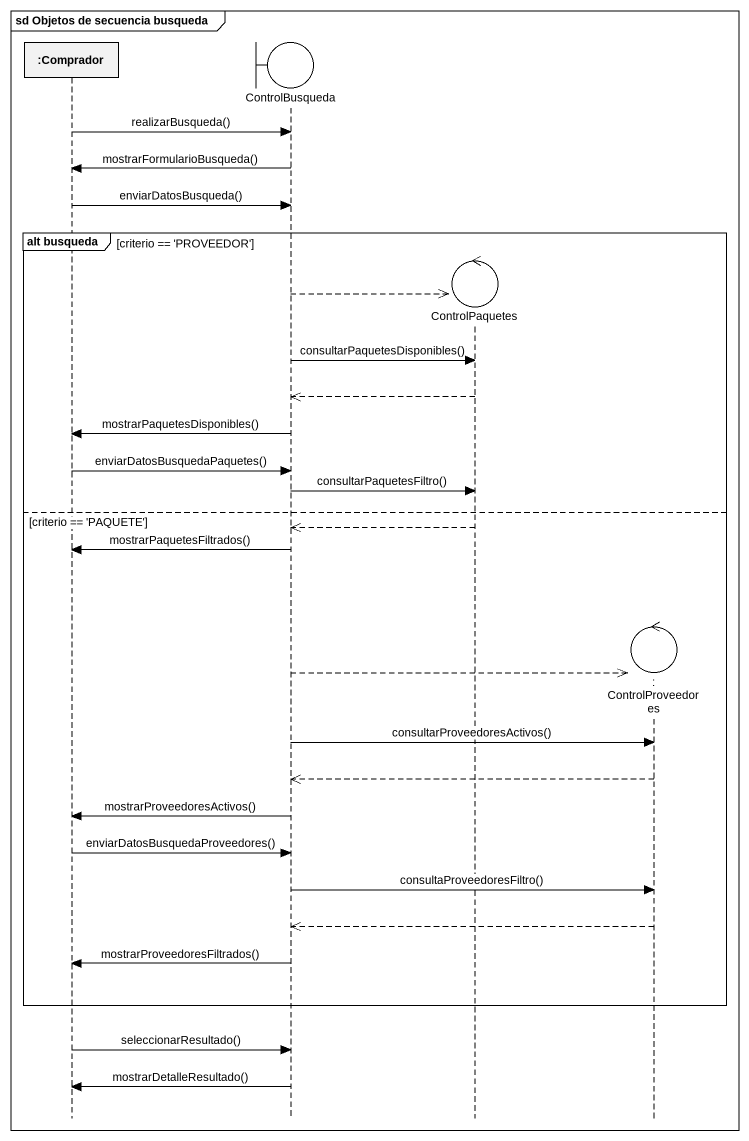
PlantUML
@startuml
mainframe sd Objetos de secuencia busqueda
hide footbox
participant ":Comprador" as Comprador
boundary ControlBusqueda
control ControlPaquetes
control ": ControlProveedores" as ControlProveedores

Comprador -> ControlBusqueda : realizarBusqueda()
ControlBusqueda -> Comprador : mostrarFormularioBusqueda()
Comprador -> ControlBusqueda : enviarDatosBusqueda()
group alt busqueda [criterio == 'PROVEEDOR']
  ControlBusqueda -->> ControlPaquetes **
  ControlBusqueda -> ControlPaquetes : consultarPaquetesDisponibles()
  ControlPaquetes -->> ControlBusqueda
  ControlBusqueda -> Comprador : mostrarPaquetesDisponibles()
  Comprador -> ControlBusqueda : enviarDatosBusquedaPaquetes()
  ControlBusqueda -> ControlPaquetes : consultarPaquetesFiltro()
else criterio == 'PAQUETE'
  ControlPaquetes -->> ControlBusqueda
  ControlBusqueda -> Comprador : mostrarPaquetesFiltrados()
  ControlBusqueda -->> ControlProveedores **
  ControlBusqueda -> ControlProveedores : consultarProveedoresActivos()
  ControlProveedores -->> ControlBusqueda
  ControlBusqueda -> Comprador : mostrarProveedoresActivos()
  Comprador -> ControlBusqueda : enviarDatosBusquedaProveedores()
  ControlBusqueda -> ControlProveedores : consultaProveedoresFiltro()
  ControlProveedores -->> ControlBusqueda
  ControlBusqueda -> Comprador : mostrarProveedoresFiltrados()
end
Comprador -> ControlBusqueda : seleccionarResultado()
ControlBusqueda -> Comprador : mostrarDetalleResultado()
@enduml
